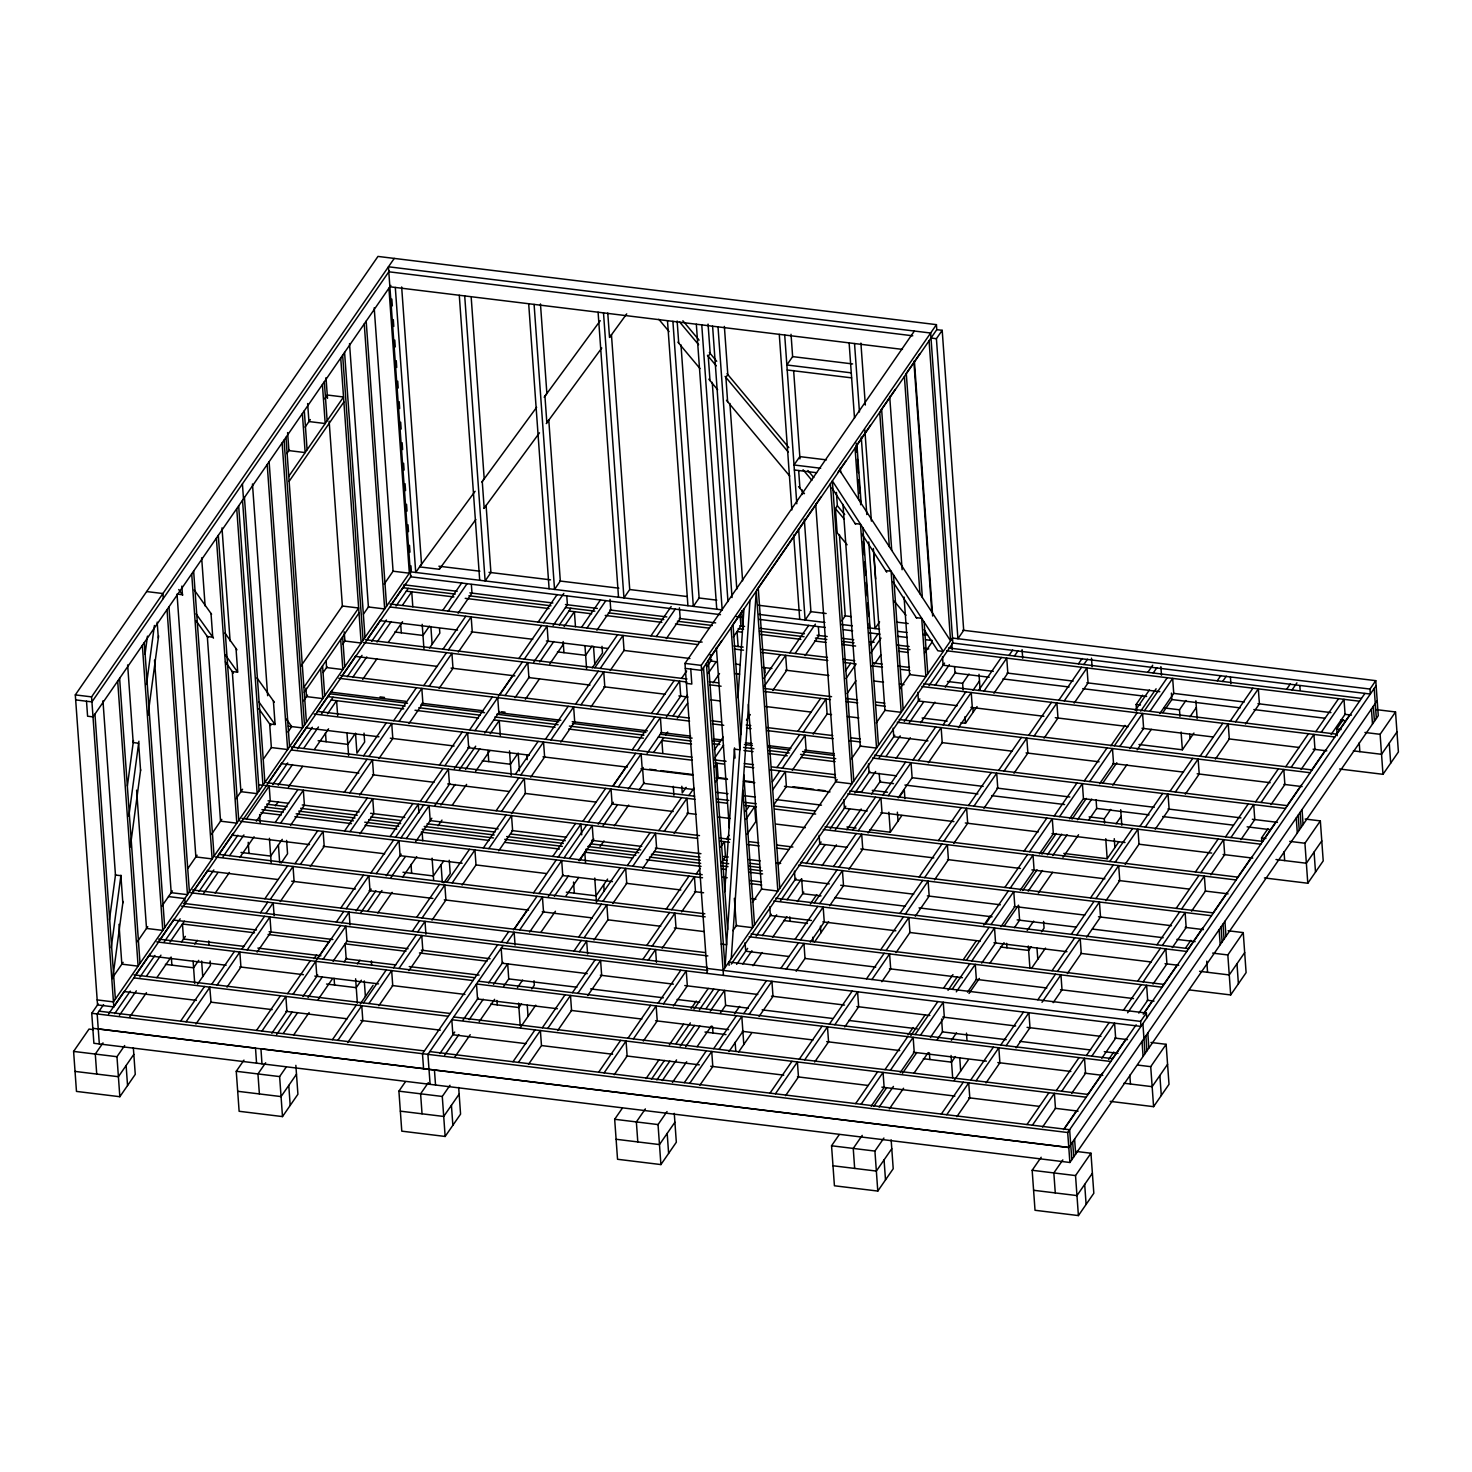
<?xml version="1.0" encoding="UTF-8"?>
<svg xmlns="http://www.w3.org/2000/svg" width="1472" height="1472" viewBox="0 0 1472 1472"><rect width="100%" height="100%" fill="white"/><g stroke="black" fill="none" stroke-linecap="round" stroke-linejoin="round"><path stroke-width="1.5" d="M724.721 891.646L734.51 747.886M737.932 697.673L743.986 608.69M750.021 600.226L725.034 967.601L703.524 667.589M731.271 958.566L756.258 591.192L777.842 891.075L761.576 889.088L752.45 902.318M109.443 919.926L115.534 874.534M127.383 785.974L133.474 740.582M145.029 654.304L147.458 636.143M111.21 947.839L120.943 875.196M128.855 816.169L138.902 741.244M146.501 684.48L154.413 625.453M112.682 978.659L123.022 901.471M130.309 846.97L140.65 769.782M147.954 715.3L158.608 635.83M411.258 575.957L113.804 1006.903L97.538 1004.916L75.311 694.894L377.973 256.422L936.431 324.65L936.781 329.636L701.592 670.386L685.326 668.398M113.804 1006.903L91.577 696.882L394.238 258.41M389.399 270.94L91.945 701.886L75.679 699.899M390.853 285.384L93.012 716.882L87.584 716.22L86.517 701.224M286.856 453.56L289.45 449.788M305.09 427.119L310.316 419.575M324.65 398.802L327.262 395.011L343.528 396.998L288.77 476.321M289.138 481.326L343.878 402.003M300.674 666.466L342.387 606.022L358.653 608.01L303.894 687.332M304.262 692.337L359.002 613.014M112.737 977.371L123.114 962.338M137.374 941.675L147.752 926.642M162.012 905.979L172.408 890.928M187.993 868.333L197.101 855.158M211.398 834.44L221.794 819.37M236.09 798.67L242.586 789.25M263.378 759.129L271.179 747.831M303.655 700.764L307.556 695.115M323.159 672.52L327.06 666.871M342.645 644.276L345.239 640.504M363.437 614.155L368.644 606.63M384.229 584.034L393.337 570.842M962.835 630.218L1375.768 680.671L1378.27 715.668L1069.886 1162.475L93.895 1043.298L91.742 1013.288L98.182 1003.978M287.978 732.007L291.714 726.598L286.378 719.109M103.592 1004.64L97.17 1013.95L99.323 1043.961M133.345 1047.714L135.258 1074.376L119.839 1096.714L76.47 1091.414L73.6 1051.413L89.019 1029.075L93.362 1029.609M108.523 1014.061L124.182 991.392M135.847 974.501L150.089 953.838M159.178 940.7L174.101 919.062M192.924 891.793L207.846 870.173M218.169 855.214L233.202 833.428M268.051 782.938L281.925 762.864M291.695 748.696L306.949 726.598M317.014 712.025L331.973 690.331M341.706 676.255L356.003 655.537M366.859 639.805L380.696 619.767M391.754 603.722L405.389 583.979M246.431 819.002L269.192 786.048L270.259 801.044L256.367 821.192M114.706 1013.619L130.272 991.098M139.969 977.04L154.891 955.42M163.962 942.264L180.154 918.822M198.959 891.554L213.863 869.97M222.953 856.814L237.857 835.231M272.817 784.558L287.739 762.938M297.454 748.862L312.358 727.26M321.43 714.122L333.095 697.213M347.226 676.752L362.002 655.353M371.643 641.387L386.418 619.988M396.042 606.041L408.241 588.358M119.471 1015.257L136.326 990.84M146.685 975.807L160.945 955.162M170.016 942.006L184.386 921.196M203.725 893.173L217.985 872.51M229.669 855.6L243.929 834.937M278.245 785.22L292.505 764.557M304.17 747.647L318.449 726.984M327.52 713.828L336.591 700.672L337.677 715.668M352.654 677.414L366.786 656.935M377.053 642.05L391.184 621.589M402.758 604.826L411.737 591.818L412.822 606.814M103.003 1042.894L95.294 1054.062L96.729 1074.063M129.61 1017.115L146.464 992.698M156.842 977.666L171.102 957.021M181.461 941.988L185.362 936.358M215.17 893.154L229.448 872.473M239.826 857.44L254.086 836.777M275.43 805.865L278.024 802.093M288.402 787.078L302.662 766.397M314.327 749.487L328.587 728.824M362.719 679.383L376.85 658.922M388.406 642.16L402.537 621.699M475.106 491.28L419.594 566.886L439.282 569.278L441.214 566.481M275.172 822.517L297.914 789.562M119.839 1096.714L116.969 1056.712L124.678 1045.543M194.727 944.067L197.303 940.35M280.6 823.179L303.342 790.225L304.41 805.221L290.518 825.35M133.823 1054.375L118.404 1076.713L75.035 1071.414M198.738 960.351L193.586 967.803L165.398 964.344M282.256 839.334L270.701 856.078L241.022 852.454M429.419 626.134L422.979 635.444L394.79 632.003M442.741 610.402L461.693 582.949M448.169 611.064L467.121 583.611M197.598 984.069L210.441 965.448L210.128 961.014M281.134 863.052L287.555 853.742L286.598 840.402M429.566 648.011L439.834 633.107L439.521 628.654M458.086 613.254L471.978 593.106L471.371 584.531M264.868 898.766L287.61 865.812M363.566 755.78L386.308 722.826M180.614 1021.126L204.516 986.498M260.452 912.769L267.775 902.152M211.674 984.345L234.434 951.39M270.278 899.429L293.038 866.474L294.106 881.489L280.214 901.618M294.952 863.696L317.713 830.742M344.301 792.194L367.062 759.239M368.975 756.442L391.736 723.488L392.803 738.484L378.911 758.632M393.65 720.691L416.41 687.737M442.998 649.207L465.759 616.253M186.042 1021.789L209.944 987.16M265.88 913.431L273.203 902.814L274.123 915.676M217.102 985.007L239.844 952.053L240.93 967.049L227.019 987.178M241.776 949.256L264.518 916.302M300.38 864.358L323.122 831.404L324.208 846.4L310.298 866.53M349.729 792.856L372.471 759.902L373.557 774.898L359.646 795.046M399.078 721.354L421.82 688.399L422.906 703.395L408.995 723.543M423.752 685.602L446.494 652.648M448.426 649.87L471.169 616.915L472.254 631.911L458.344 652.041M195.923 1024.034L211.03 1002.156L209.76 987.142M247.204 949.918L269.946 916.964L271.032 931.96L257.122 952.108M429.18 686.265L451.922 653.31L452.99 668.325L439.098 688.454M344.577 830.981L367.319 798.026M350.005 831.643L372.747 798.689L373.814 813.703L359.922 833.833M340.768 908.04L363.51 875.086M390.117 836.556L412.859 803.602M439.466 765.054L462.208 732.099M538.163 622.067L557.115 594.596M256.533 1030.4L280.434 995.771M336.352 922.042L343.675 911.426M261.942 1031.062L285.862 996.434L286.93 1011.43M287.592 993.618L310.334 960.664M346.196 908.702L368.938 875.748L370.006 890.762M370.87 872.97L393.613 840.015M395.545 837.218L418.287 804.264L418.894 812.838M420.219 801.467L442.962 768.513M444.894 765.716L467.636 732.762L468.703 747.758M469.568 729.965L492.31 697.01M518.917 658.481L541.659 625.526M543.591 622.73L563.813 593.437M295.854 1065.36L297.914 1094.248L282.495 1116.586L239.126 1111.286L236.256 1071.285L243.966 1060.116M314.014 958.64L316.572 954.923M341.78 922.705L349.103 912.088L350.023 924.95M316.406 959.91L330.777 939.081M498.309 696.366L512.606 675.648M293.02 994.281L315.762 961.326L316.83 976.322M317.731 958.474L340.474 925.52M376.28 873.632L399.041 840.678L400.108 855.674M400.954 837.881L423.715 804.926M425.629 802.13L448.39 769.175L449.457 784.171M474.978 730.627L497.738 697.673L498.806 712.669M499.652 694.876L522.413 661.922M524.326 659.143L547.087 626.189L548.154 641.185M271.823 1033.307L287.279 1010.62M323.141 959.137L345.902 926.182L346.969 941.178L333.058 961.326M356.114 910.892L371.183 889.07M406.382 838.543L429.125 805.589L430.21 820.585M454.351 768.568L469.605 746.47M505.08 695.538L527.822 662.584L528.908 677.598M553.122 625.49L567.401 604.771L566.794 596.197M276.644 1034.54L292.063 1012.202M302.938 996.452L317.768 974.961M360.971 912.382L375.875 890.781M386.216 875.803L401.157 854.146M434.847 805.35L449.751 783.766M459.466 769.672L475.677 746.194M484.748 733.038L499.615 711.51M533.655 662.198L548.43 640.798M559.342 624.974L570.897 608.23M283.415 1033.252L297.675 1012.589M308.053 997.574L322.313 976.911M367.687 911.168L381.947 890.505M391.018 877.349L405.297 856.686M415.656 841.653L431.83 818.248M440.901 805.092L455.161 784.429M465.538 769.396L479.798 748.733M490.176 733.7L499.247 720.544L500.333 735.54M514.998 697.728L529.442 676.807M539.727 661.922L553.84 641.461M564.126 626.575L574.393 611.69L575.478 626.686M265.659 1062.766L257.95 1073.934L259.385 1093.935M293.572 1035.11L309.12 1012.57M318.191 999.414L332.451 978.77M344.117 961.86L346.711 958.106M377.844 913.026L392.104 892.345M402.482 877.312L416.742 856.649M438.086 825.737L441.968 820.088M452.346 805.055L466.606 784.392M475.695 771.236L489.955 750.573M525.375 699.255L539.506 678.794M549.792 663.89L563.905 643.43M581.532 627.366L600.502 599.895M586.96 628.029L605.912 600.558M282.495 1116.586L279.625 1076.584L286.065 1067.274M357.383 963.939L359.959 960.222M596.878 630.218L610.788 610.07L610.015 599.362M296.479 1074.247L281.06 1096.585L237.691 1091.286M361.394 980.223L356.242 987.675L326.563 984.05M443.642 861.065L433.357 875.95L402.997 872.252M592.075 646.006L585.635 655.316L557.446 651.875M416.668 917.314L439.429 884.359M515.366 774.327L538.126 741.373M332.433 1039.674L356.334 1005.045M360.254 1003.941L373.097 985.32M443.79 882.924L450.211 873.614L449.254 860.274M592.222 667.883L602.49 652.979L602.011 646.318M412.27 931.316L419.594 920.699M337.861 1040.336L361.762 1005.707L362.83 1020.703L347.742 1042.581M363.492 1002.892L386.234 969.938M422.096 917.976L444.838 885.022L445.924 900.036L432.014 920.166M446.77 882.243L469.513 849.289M496.119 810.741L518.862 777.786M520.794 774.99L543.536 742.035L544.622 757.031L530.711 777.179M545.468 739.238L568.21 706.284M594.817 667.754L617.559 634.8M417.68 931.978L425.003 921.362L425.923 934.223M368.92 1003.554L391.662 970.6L392.748 985.596L378.838 1005.726M393.594 967.803L416.337 934.849M452.198 882.906L474.941 849.951L476.008 864.947L462.116 885.077M501.547 811.403L524.29 778.449L525.357 793.445L511.465 813.593M550.896 739.901L573.638 706.946L574.706 721.942L560.814 742.09M575.57 704.15L598.313 671.195M600.245 668.417L622.987 635.462L624.054 650.458L610.162 670.588M399.004 968.466L421.765 935.511L422.832 950.507L408.922 970.655M580.98 704.812L603.741 671.858L604.808 686.872L590.916 707.002M483.368 847.946L506.129 814.991M488.796 848.608L511.538 815.654L512.624 830.65L498.714 850.798M650.937 635.849L671.158 606.556M656.365 636.511L675.317 609.04M666.282 638.682L680.193 618.553L679.42 607.826M707.186 973.415L684.977 663.394L914.37 331.034M552.773 856.428L575.515 823.474M651.47 713.423L674.213 680.469M497.665 944.785L422.482 1053.694L423.568 1068.709M533.526 892.842L556.269 859.887M558.201 857.09L580.943 824.136L581.716 834.845M582.875 821.339L605.618 788.385M632.224 749.837L654.966 716.882M656.898 714.086L679.641 681.131L680.726 696.146L666.393 716.901M681.573 678.353L686.633 671.03M458.675 1087.458L460.57 1114.12L445.151 1136.458L401.782 1131.158L398.912 1091.157L405.334 1081.846M501.4 942.209L508.723 931.592M513.489 929.899L527.73 909.254M612.573 786.342L626.833 765.679M503.093 945.447L427.91 1054.357L430.1 1084.312M514.262 929.237L537.022 896.282M538.936 893.504L561.697 860.55L562.764 875.546M588.285 822.002L611.046 789.047L612.113 804.043M612.959 786.25L635.72 753.296M637.634 750.499L660.394 717.545L661.462 732.541L647.11 753.333M564.052 857.808L586.794 824.854M506.828 942.871L514.151 932.254L515.071 945.116M723.451 975.402L701.242 665.381L936.431 324.65M519.69 929.899L542.432 896.945L543.518 911.959M618.387 786.913L641.13 753.958L642.215 768.954M569.48 858.47L592.222 825.516L593.29 840.512L579.398 860.642M707.462 661.388L721.814 640.614M732.228 625.508L742.661 610.402M756.994 589.646L820.861 497.113M837.807 472.567L845.627 461.233M856.06 446.126L870.394 425.353M880.826 410.246L895.16 389.473M905.574 374.366L919.926 353.593M439.907 1053.547L454.719 1032.074M463.036 1020.022L478.234 997.998M488.612 982.983L502.872 962.302M548.357 896.43L563.169 874.957M598.221 824.191L613.327 802.295M673.109 715.686L687.406 694.968M706.891 666.724L711.73 659.732M942.19 330.317L963.7 630.329L957.922 638.719L936.413 338.689L942.19 330.317L936.781 329.654M444.728 1055.074L458.859 1034.595M469.145 1019.71L483.276 999.212M493.562 984.326L507.693 963.847L508.742 978.898L503.626 986.295M529.607 932.089L543.978 911.278M554.337 896.264L568.597 875.619M578.956 860.605L586.739 849.344M588.616 846.602L593.823 839.058M602.931 825.884L617.228 805.166M628.305 789.102L643.227 767.501M653.881 752.045L663.798 737.674M665.767 734.841L667.699 732.044M677.322 718.078L687.608 703.193M708.161 673.422L715.87 662.253M733.332 636.953L740.913 625.968L740.14 615.259M428.315 1082.638L420.606 1093.806L422.041 1113.807M454.793 1057.043L470.212 1034.706M479.21 1021.66L494.629 999.322M541.162 931.923L555.422 911.26M565.782 896.246L578.735 877.478M600.098 846.529L603.998 840.88M614.394 825.81L628.691 805.092M639.106 790.022L644.294 782.497M713.092 682.842L719.514 673.532M837.163 532.846L835.434 508.521L837.347 505.742L836.409 492.421M445.151 1136.458L442.281 1096.456L450.009 1085.287M517.463 987.546L522.615 980.094M459.154 1094.119L443.716 1116.457L400.347 1111.158M521.474 1003.812L518.898 1007.547L490.71 1004.088M531.76 988.926L534.318 985.191L534.005 980.757M607.586 879.078L596.013 895.822L566.334 892.198M597.503 900.643L620.246 867.689M602.931 901.306L625.674 868.351L626.741 883.366L612.849 903.495M627.385 865.536L650.127 832.582M578.68 937.112L601.422 904.158M520.334 1027.548L535.753 1005.192M686.118 787.354L682.272 792.948L681.794 786.269M573.951 951.078L581.274 940.461M632.794 866.198L655.555 833.244L656.622 848.24L642.73 868.388M584.108 937.774L606.85 904.82L607.918 919.816L594.026 939.964M658.775 830.613L681.518 797.658M714.362 749.947L723.212 737.141M763.802 678.463L780.215 654.672M579.361 951.74L586.684 941.123L587.622 953.985M664.203 831.275L686.946 798.321L688.031 813.317L674.121 833.465M688.878 795.524L693.938 788.201M714.73 757.933L723.58 745.126M764.17 686.449L785.643 655.334L786.729 670.33L772.818 690.46M789.746 652.795L808.698 625.342M746.506 720.066L750.297 714.564M714.509 766.894L717.048 763.232L718.115 778.228L715.594 781.89M512.992 1061.735L534.98 1029.885M795.156 653.458L815.378 624.165M518.42 1062.398L540.39 1030.547L541.475 1045.562L528.54 1064.293M542.322 1027.769L565.064 994.814M547.75 1028.431L570.492 995.477L571.559 1010.473L557.667 1030.602M572.424 992.68L595.166 959.726M805.092 655.647L818.984 635.499L818.377 626.943M577.834 993.342L600.594 960.388L601.662 975.384L587.77 995.532M841.782 620.853L845.241 615.811L839.426 534.557M666.246 909.052L689.006 876.098M646.778 945.429L669.521 912.474M671.674 909.714L694.416 876.76L695.502 891.756L681.591 911.904M696.238 873.945L700.028 868.462M797.861 731.308L820.603 698.354M642.804 959.486L650.127 948.87M652.206 946.091L674.949 913.137L676.034 928.151L662.124 948.281M720.618 847.154L724.408 841.653L725.475 856.667L721.685 862.15M726.561 838.893L729.082 835.231M745.513 811.422L749.303 805.938M776.903 767.519L799.646 734.565M803.289 731.97L826.031 699.016L827.117 714.03L813.206 734.16M845.646 670.606L850.706 663.283M879.594 621.865L874.975 628.562L868.756 541.917M648.232 960.149L655.555 949.532L656.475 962.394M745.881 819.407L754.713 806.601L755.798 821.597L746.948 834.422M772.322 781.89L779.902 770.905M782.331 768.182L805.074 735.227L806.141 750.223L792.249 770.371M846.014 678.592L856.134 663.946M870.522 644.791L878.103 633.806M772.69 789.894L785.33 771.567L786.398 786.582L773.775 804.89M870.89 652.777L880.992 638.13M847.099 693.588L855.95 680.763M874.478 664.13L880.808 654.966M598.662 1072.205L620.632 1040.354M604.09 1072.867L626.06 1041.017L627.127 1056.031L614.21 1074.744M627.992 1038.22L650.734 1005.266M633.402 1038.882L656.162 1005.928L657.23 1020.942L643.338 1041.072M658.076 1003.15L680.837 970.195M663.504 1003.812L686.246 970.858L687.332 985.854L673.422 1005.983M732.909 930.635L736.81 924.968M778.522 864.542L837.182 779.571M851.515 758.798L860.642 745.586M876.282 722.918L885.408 709.706M899.742 688.933L910.156 673.826M924.508 653.053L932.328 641.718M674.268 1113.347L676.329 1142.235L660.91 1164.573L617.541 1159.274L614.67 1119.272L622.38 1108.103M691.141 1008.486L696.274 1001.052M646.024 1078.59L658.996 1059.803M669.374 1044.77L683.634 1024.107M694.011 1009.074L708.271 988.411M723.102 970.398L952.494 638.057L1369.99 689.062L1375.768 680.671M651.452 1079.252L664.424 1060.466M676.09 1043.556L690.35 1022.893M699.421 1009.737L713.699 989.074M731.29 964.068L952.862 643.043L930.635 333.022L388.442 266.782L410.67 576.803L720.489 614.652M656.862 1079.914L669.834 1061.128M680.211 1046.095L694.471 1025.432M706.155 1008.522L719.109 989.736M736.644 964.344L747.666 948.373M756.13 936.1L771.254 914.186M780.381 900.974L796.021 878.306M806.141 863.641L821.1 841.966M830.208 828.791L845.793 806.196M854.901 793.003L869.823 771.383M878.913 758.209L894.792 735.227M904.286 721.464L919.871 698.869M928.979 685.694L944.564 663.099M662.29 1080.577L676.55 1059.914M685.639 1046.758L699.899 1026.094M710.277 1011.062L724.537 990.398L725.604 1005.394L720.415 1012.92M742.79 963.958L751.916 950.746M762.33 935.622L776.682 914.848M787.097 899.742L801.449 878.968M811.863 863.862L824.909 844.983M835.323 829.877L849.675 809.103M875.638 771.494L861.396 792.102L855.986 791.439M885.978 756.498L900.202 735.89M909.273 722.77L923.496 702.144M935.143 685.271L949.366 664.663M645.362 1108.894L636.364 1121.922L637.799 1141.922M672.446 1082.417L686.706 1061.754M697.084 1046.721L711.344 1026.058M752.983 965.742L762.11 952.513M772.542 937.406L786.876 916.633M797.309 901.526L803.822 892.087M822.075 865.646L836.409 844.873M846.842 829.766L861.175 808.993M871.534 793.978L880.587 780.859M896.117 758.374L910.34 737.766M920.681 722.77L934.922 702.162M945.263 687.166L955.622 672.17M852.785 830.098L875.527 797.143M684.333 1082.656L706.302 1050.824M833.52 866.511L856.262 833.557M858.194 830.76L880.937 797.806L882.022 812.802L868.112 832.95M882.869 795.009L905.611 762.054M660.91 1164.573L658.039 1124.571L667.037 1111.544M734.51 1013.785L739.662 1006.351M810.336 903.937L816.758 894.626M963.093 689.982L962.633 683.302L969.054 673.992M689.742 1083.318L711.73 1051.486L712.798 1066.482L699.881 1085.214M713.662 1048.69L736.405 1015.735M814.274 902.925L837.016 869.97M838.948 867.174L861.69 834.219L862.776 849.215L848.866 869.363M888.297 795.671L911.039 762.717L912.125 777.713L898.214 797.861M912.971 759.92L935.714 726.966M719.072 1049.352L741.814 1016.398L743.802 1044.494M743.746 1013.601L766.489 980.646M795.027 939.338L817.77 906.384M819.702 903.587L842.444 870.633L843.511 885.629L829.619 905.758M918.399 760.582L941.142 727.628L942.209 742.642L928.317 762.772M943.074 724.85L965.816 691.877M749.174 1014.263L771.917 981.309L773.002 996.323L759.092 1016.453M780.822 968.41L798.523 942.779M800.437 940.001L823.179 907.046L824.265 922.042L810.354 942.172M948.483 725.512L971.226 692.539L972.311 707.554L958.401 727.683M674.912 1122.234L659.474 1144.572L616.106 1139.273M899.153 797.327L904.305 789.894L904.93 798.781M973.047 690.276L979.487 680.966M728.99 1051.542L742.9 1031.394M786.25 969.073L803.951 943.442L805.018 958.438L796.168 971.262M978.586 690.423L1001.328 657.469M984.014 691.086L1006.756 658.131L1007.823 673.127L993.931 693.257M1009.038 655.353L1012.699 650.054M738.668 1051.928L751.511 1033.307M814.494 942.08L828.626 921.601M869.768 829.73L890.302 832.232L901.876 815.47M960.922 722.752L965.485 723.304L977.058 706.56M1014.447 656.015L1018.127 650.716M938.437 840.567L961.198 807.613M770.003 1093.126L791.973 1061.294M919.19 876.981L941.933 844.026M943.865 841.23L966.607 808.275L967.693 823.271L953.782 843.419M968.539 805.478L991.282 772.524M775.413 1093.788L797.401 1061.956L798.468 1076.952L785.533 1095.683M799.314 1059.159L822.075 1026.205M899.944 913.394L922.686 880.422M924.618 877.643L947.361 844.689L948.428 859.685L934.536 879.814M973.967 806.141L996.71 773.186L997.777 788.182L983.885 808.33M998.642 770.39L1021.384 737.435M804.742 1059.822L827.485 1026.867L828.57 1041.863L814.66 1062.011M829.417 1024.07L852.159 991.116M880.679 949.79L903.44 916.835M905.354 914.057L928.114 881.084L929.182 896.098L915.29 916.228M1004.051 771.052L1026.812 738.098L1027.879 753.094L1013.987 773.242M1028.726 735.301L1051.486 702.346M1078.442 663.835L1082.104 658.518M834.845 1024.733L857.587 991.778L858.654 1006.774L844.762 1026.922M866.493 978.88L884.194 953.249M886.107 950.452L908.85 917.498L909.935 932.512L896.025 952.642M1034.154 735.963L1056.896 703.009L1057.982 718.023L1044.071 738.153M1058.828 700.212L1081.57 667.258M1083.852 664.498L1087.514 659.18M871.921 979.542L889.603 953.911L890.689 968.907L881.838 981.714M1064.256 700.874L1086.998 667.92L1088.066 682.934L1074.174 703.064M1024.107 851.037L1046.85 818.082M1147.829 672.318L1152.705 665.252M855.655 1103.595L877.643 1071.763M1004.861 887.432L1027.603 854.478M1029.535 851.699L1052.278 818.745L1053.345 833.741L1039.453 853.87M1054.21 815.948L1076.952 782.994M1153.238 672.98L1156.918 667.681M891.149 1139.843L893.21 1168.731L877.79 1191.069L834.422 1185.77L831.551 1145.768L839.261 1134.599M908.022 1034.982L913.155 1027.548M983.83 925.134L990.27 915.823M1136.605 711.178L1136.126 704.499L1142.548 695.189M861.083 1104.258L883.053 1072.426L884.138 1087.422L871.203 1106.153M884.985 1069.629L907.727 1036.674M985.596 923.846L1008.357 890.891M1010.27 888.113L1033.031 855.14L1034.098 870.154L1020.206 890.284M1059.619 816.61L1082.38 783.656L1083.447 798.652L1069.555 818.8M1084.294 780.859L1107.054 747.905M910.874 1035.57L925.152 1014.907M943.902 987.73L952.973 974.593M963.35 959.56L976.322 940.774M1110.845 745.862L1124.976 725.383M1135.262 710.479L1149.393 690M890.413 1070.291L913.155 1037.337L914.222 1052.333L900.33 1072.481M915.087 1034.54L937.83 1001.586M966.35 960.259L989.092 927.305M991.024 924.508L1013.766 891.554L1014.852 906.568L1000.942 926.698M1089.722 781.522L1112.464 748.567L1113.55 763.563L1099.639 783.711M1114.396 745.77L1137.138 712.816M948.023 990.288L957.094 977.132M1041.992 854.146L1056.252 833.483M1140.69 711.142L1156.109 688.804M920.497 1035.202L943.258 1002.248L944.325 1017.244L930.433 1037.392M952.163 989.331L969.846 963.7M971.778 960.922L994.52 927.967L995.587 942.963L981.695 963.111M1119.824 746.433L1142.566 713.478L1143.634 728.474L1129.742 748.622M1144.498 710.682L1167.241 677.727M873.742 1106.41L886.714 1087.624M1022.764 890.505L1037.042 869.842M1047.42 854.809L1061.68 834.146M1072.058 819.113L1086.318 798.431M956.322 991.834L975.274 964.362L976.359 979.377L967.509 992.183M1149.908 711.344L1172.669 678.39L1173.736 693.404L1159.844 713.534M879.17 1107.073L893.43 1086.41M902.502 1073.254L916.78 1052.59M1004.254 925.851L1018.514 905.188L1019.599 920.184L1014.41 927.691M1028.192 891.167L1042.452 870.504M1052.83 855.471L1067.09 834.808M1077.467 819.775L1091.746 799.094M1102.694 783.233L1116.825 762.754M862.224 1135.39L853.245 1148.418L854.662 1168.418M889.327 1108.913L903.587 1088.25M913.965 1073.217L928.225 1052.554M937.296 1039.416L942.485 1031.89L941.565 1019.029M969.018 993.453L979.395 978.42M989.773 963.387L1004.033 942.724M1038.349 893.007L1052.609 872.344M1062.986 857.311L1078.553 834.771M1088.93 819.738L1096.695 808.459L1096.088 799.903M1112.758 785.202L1126.908 764.704M1137.175 749.818L1151.325 729.339M1162.88 712.577L1171.878 699.55L1171.418 693.11M877.79 1191.069L874.92 1151.067L883.918 1138.04M951.39 1040.281L956.524 1032.847M1027.217 930.433L1033.638 921.122M1104.644 823.161L1104.313 818.726L1110.753 809.416M1179.974 716.478L1179.495 709.798L1185.935 700.488M891.774 1148.73L876.355 1171.068L832.986 1165.769M955.402 1056.565L951.538 1062.158L923.349 1058.699M1031.21 946.717L1028.652 950.434L1000.445 946.993M1041.495 931.813L1044.071 928.096L1043.593 921.435M1116.034 823.823L1121.167 816.39M1189.928 716.772L1196.35 707.462M1217.234 680.8L1220.895 675.501M1222.643 681.462L1226.305 676.163M954.261 1080.301L968.392 1059.803M1031.357 968.576L1045.506 948.097M1063.814 853.429L1107.183 858.728L1118.757 841.966M1138.997 744.501L1182.366 749.8L1193.939 733.056M1109.778 861.488L1132.52 828.534M941.326 1114.065L963.295 1082.214M1090.531 897.902L1113.274 864.947M1115.206 862.15L1137.948 829.196L1139.015 844.21L1125.123 864.34M1139.88 826.418L1162.622 793.463M946.754 1114.727L968.723 1082.877L969.809 1097.891L956.874 1116.622M970.655 1080.098L993.398 1047.144M1071.266 934.315L1094.009 901.361M1095.941 898.564L1118.683 865.61L1119.769 880.624L1105.858 900.754M1145.29 827.08L1168.032 794.126L1169.118 809.122L1155.207 829.251M1169.964 791.329L1192.706 758.374M976.083 1080.761L998.826 1047.806L999.893 1062.802L986.001 1082.932M1000.758 1045.01L1023.5 1012.055M1052.02 970.729L1074.762 937.774M1076.694 934.978L1099.437 902.023L1100.522 917.019L1086.612 937.167M1175.392 791.991L1198.134 759.037L1199.22 774.033L1185.31 794.181M1200.066 756.24L1222.809 723.286M1006.167 1045.672L1028.91 1012.718L1029.995 1027.714L1016.085 1047.862M1037.834 999.801L1055.516 974.17M1057.448 971.391L1080.19 938.437L1081.258 953.433L1067.366 973.581M1205.494 756.902L1228.237 723.948L1229.304 738.944L1215.412 759.092M1230.169 721.151L1252.911 688.197M1041.992 1002.303L1060.944 974.832L1062.011 989.828L1053.179 1002.653M1235.578 721.814L1258.321 688.859L1259.406 703.855L1245.496 724.003M1286.62 689.282L1290.282 683.983M1292.048 689.945L1296.924 682.861M1195.448 871.958L1218.19 839.003M1026.996 1124.534L1048.966 1092.684M1176.183 908.371L1198.944 875.417M1200.858 872.62L1223.618 839.666L1224.686 854.662L1210.794 874.81M1225.532 836.869L1248.293 803.914M1032.424 1125.197L1054.394 1093.346L1055.461 1108.361L1042.544 1127.074M1056.326 1090.568L1079.068 1057.595M1156.937 944.785L1179.679 911.83M1181.611 909.034L1204.354 876.079L1205.439 891.075L1191.529 911.223M1230.96 837.531L1253.702 804.577L1254.788 819.591L1240.878 839.721M1255.634 801.798L1278.377 768.844M1061.735 1091.23L1084.496 1058.258L1085.563 1073.272L1071.653 1093.402M1086.41 1055.479L1109.17 1022.525M1137.69 981.198L1160.433 948.244M1162.365 945.447L1185.107 912.493L1186.174 927.489L1172.282 947.637M1261.062 802.461L1283.805 769.506L1284.872 784.502L1270.98 804.632M1285.737 766.71L1308.479 733.755M1091.838 1056.142L1114.58 1023.187L1115.666 1038.183L1101.755 1058.313M1123.486 1010.27L1141.186 984.639M1143.1 981.861L1165.861 948.906L1166.928 963.902L1153.036 984.05M1291.146 767.372L1313.907 734.418L1314.974 749.414L1301.082 769.543M1315.821 731.621L1338.582 698.666M1127.644 1012.773L1146.614 985.302L1147.682 1000.298L1138.831 1013.122M1321.249 732.283L1343.991 699.329L1345.077 714.325L1331.166 734.473M1075.774 1151.38L1090.954 1153.238L1093.825 1193.24L1078.406 1215.578L1035.018 1210.278L1032.166 1170.277L1041.164 1157.25M1108.618 1059.49L1113.77 1052.057M1185.733 947.784L1190.866 940.332M1261.872 842.37L1261.559 837.936L1267.981 828.626M1337.22 735.687L1336.742 729.008L1343.163 719.698M1063.52 1129.594L1076.474 1110.808M1088.158 1093.898L1102.418 1073.235M1112.795 1058.202L1125.749 1039.416M1143.21 1014.134L1152.282 1000.978M1162.659 985.946L1176.938 965.282M1188.603 948.373L1202.863 927.71M1212.542 913.689L1226.802 893.026M1237.179 877.993L1251.439 857.33M1261.817 842.297L1276.077 821.615M1287.043 805.754L1301.174 785.275M1311.46 770.371L1325.591 749.892M1335.877 734.988L1350.008 714.509M1064.201 1129.079L1136.163 1024.806M1143.946 1013.527L1364.875 693.459M587.236 973.618L502.246 963.24L501.161 948.244L1140.947 1026.407L1140.598 1021.402L1146.375 1013.03L728.879 962.026L729.118 965.356M1069.886 1162.475L1067.697 1132.52L1376.118 685.676M92.828 1028.302L1068.764 1147.534L1377.203 700.672M1062.839 1159.899L1053.842 1172.926L1055.277 1192.927M1078.406 1215.578L1075.535 1175.576L1090.954 1153.238M1110.201 1101.369L1153.588 1106.668L1150.718 1066.666L1166.137 1044.31L1150.957 1042.47M1189.597 989.938L1230.684 994.943L1227.832 954.942L1243.251 932.604L1228.071 930.746M1264.43 877.938L1307.798 883.237L1304.928 843.235L1320.347 820.898L1305.167 819.039M1339.612 769.01L1382.981 774.309L1380.11 734.307L1395.53 711.97L1376.007 709.578M1092.39 1173.239L1076.97 1195.577L1033.602 1190.278M1167.572 1064.311L1152.153 1086.667L1123.964 1083.226M1244.686 952.605L1229.249 974.942L1199.588 971.318M1321.782 840.898L1306.363 863.236L1276.003 859.519M1396.965 731.97L1381.546 754.308L1353.357 750.867M1153.588 1106.668L1169.007 1084.312L1166.137 1044.31M1230.684 994.943L1246.103 972.606L1243.251 932.604M1307.798 883.237L1323.218 860.899L1320.347 820.898M1382.981 774.309L1398.4 751.971L1395.53 711.97M481.878 482.062L536.618 407.339M544.162 397.238L600.263 320.675M439.282 569.278L475.842 519.487M483.957 508.429L539.488 432.823M546.259 423.605L601.772 347.999M609.905 336.941L626.722 313.867M388.81 271.786L912.769 335.8M930.985 338.026L936.413 338.689M389.878 286.782L902.465 349.398M852.601 363.934L792.635 356.61L786.858 364.982L851.258 372.858M787.207 369.987L851.626 377.862M826.454 459.871L799.811 456.614L794.015 464.986L820.677 468.243M794.383 469.991L816.592 472.714M855.066 523.517L860.494 524.179L876.539 748.089L860.274 746.102L842.959 504.399M885.684 570.584L891.112 571.246L901.214 712.338L884.948 710.35L873.356 548.467M916.302 617.651L921.711 618.314L925.888 676.586L909.622 674.599L904.066 597.08M438.877 566.205L479.89 571.21M488.998 572.332L550.51 579.839M559.618 580.962L618.847 588.193M630.237 589.591L687.185 596.546M698.574 597.926L716.809 600.153M757.804 605.176L801.099 610.457M810.207 611.579L826.16 613.511M844.376 615.738L851.221 616.584M896.779 622.141L908.169 623.539M410.32 571.798L722.421 609.923M758.871 614.376L824.927 622.454M840.88 624.404L852.27 625.802M868.204 627.734L879.612 629.133M897.828 631.359L906.936 632.482M922.889 634.414L927.452 634.984M736.442 616.602L743.268 617.43M759.221 619.381L825.295 627.458M843.511 629.685L852.619 630.789M868.572 632.739L879.962 634.138M898.178 636.364L907.304 637.468M925.52 639.694L932.365 640.541M952.862 643.043L1370.34 694.048L1369.99 689.062M948.52 647.974L1361.453 698.427M946.588 650.771L1359.521 701.224M403.88 584.789L457.166 591.302M469.881 592.848L552.865 602.986M565.469 604.532L597.338 608.433M609.776 609.942L666.816 616.915M679.254 618.442L715.668 622.877M739.643 625.821L744.574 626.41M760.141 628.323L804.43 633.733M817.089 635.278L827.19 636.511M842.15 638.333L853.723 639.75M869.639 641.7L874.184 642.252M896.816 645.012L909.126 646.521M924.158 648.361L928.758 648.913M402.831 587.696L455.234 594.099M468.906 595.774L550.988 605.802M565.487 607.568L594.854 611.156M608.396 612.812L663.798 619.583M677.396 621.239L712.319 625.508M738.116 628.654L743.544 629.317M759.497 631.267L804.043 636.714M815.414 638.094L826.786 639.492M842.702 641.424L854.073 642.822M898.564 648.25L909.954 649.649M406.327 591.155L453.91 596.951M465.226 598.35L549.074 608.58M568.983 611.027L591.634 613.787M605.231 615.443L661.885 622.362M675.464 624.036L709.467 628.176M741.612 632.114L737.049 631.562L738.134 646.558M759.846 634.34L800.878 639.345M814.568 641.019L825.958 642.418M841.91 644.368L855.6 646.042M898.914 651.323L908.022 652.446M993.287 671.342L943.11 665.215L942.485 656.641M1006.977 673.017L1073.143 681.113M1086.833 682.769L1159.826 691.693M1173.515 693.367L1244.245 702.015M1257.934 703.69L1330.927 712.595M1344.617 714.27L1351.462 715.116M390.043 603.962L702.144 642.105M734.031 645.987L743.158 647.11M760.932 649.336L827.448 657.395M843.382 659.346L854.772 660.744M873.006 662.97L882.114 664.093M897.699 666.043L909.457 667.423M989.221 677.23L955.015 673.054L954.537 666.614M1002.91 678.905L1069.077 686.982M1082.766 688.657L1146.633 696.458M1171.73 699.531L1240.178 707.885M1253.868 709.559L1324.579 718.207M1340.55 720.158L1345.114 720.71M390.393 607.034L697.93 644.607M734.381 649.06L743.507 650.182M761.723 652.409L827.798 660.468M843.732 662.418L855.122 663.817M871.074 665.767L882.464 667.147M900.698 669.374L909.806 670.496M947.434 681.462L962.633 683.302M1136.126 704.499L1140.469 705.033M1164.315 707.958L1179.495 709.798M1336.742 729.008L1341.066 729.542M1364.93 732.467L1380.11 734.307M923.846 683.726L1336.778 734.178M146.63 591.56L162.914 593.547L163.263 598.552M921.914 686.522L1334.846 736.975M380.07 620.65L457.534 630.108M471.206 631.782L532.717 639.29M546.388 640.964L607.881 648.471M623.834 650.422L689.908 658.499M710.406 661.002L717.232 661.83M735.466 664.056L740.011 664.626M762.809 667.405L771.917 668.509M785.588 670.183L828.865 675.482M874.423 681.039L883.531 682.162M899.484 684.112L904.047 684.664M684.977 663.394L701.242 665.381M734.602 673.514L739.625 674.139M957.205 705.695L918.436 700.966L917.81 692.392M970.894 707.37L1043.906 716.294M1055.314 717.692L1128.306 726.616M1141.996 728.272L1212.726 736.92M1228.697 738.87L1299.408 747.518M1313.098 749.193L1326.787 750.849M365.369 639.713L687.001 679.015M709.357 681.738L718.483 682.861M764.042 688.418L831.57 696.679M846.05 698.446L857.44 699.826M875.656 702.052L884.782 703.174M363.437 642.51L686.927 682.033M709.706 684.811L721.096 686.21M764.391 691.49L830.447 699.568M846.4 701.518L857.79 702.898M876.024 705.125L885.132 706.247M686.412 683.394L691.822 684.057L690.754 669.061M922.116 718.005L947.232 721.078M899.171 719.477L1312.086 769.93M897.239 722.274L1310.172 772.726M355.396 656.402L437.423 666.411M451.076 668.086L514.869 675.869M528.54 677.543L590.051 685.069M603.722 686.725L665.234 694.25M678.886 695.925L688.013 697.029M710.792 699.807L719.9 700.93M765.458 706.486L811.017 712.062M826.97 714.012L831.533 714.564M847.467 716.514L858.857 717.913M927.967 740.894L893.762 736.718L893.136 728.143M941.657 742.569L1012.386 751.217M1026.076 752.873L1099.069 761.797M1112.758 763.471L1183.488 772.119M1197.178 773.775L1270.17 782.699M1283.86 784.374L1302.113 786.6M340.694 675.464L689.246 718.042M712.025 720.82L721.133 721.942M746.194 724.997L750.757 725.567M766.691 727.518L832.766 735.577M850.982 737.803L860.108 738.926M338.762 678.261L689.595 721.114M712.374 723.893L723.764 725.291M746.543 728.07L751.106 728.64M767.059 730.572L833.115 738.65M849.068 740.6L860.458 741.998M874.497 755.228L1287.411 805.681M380.015 696.9L384.542 697.452M501.418 711.73L505.043 712.172M872.565 758.025L1285.498 808.459M330.722 692.134L405.904 701.334M421.857 703.285L483.368 710.792M499.302 712.742L560.814 720.25M572.203 721.648L647.386 730.83M661.057 732.504L690.662 736.11M713.46 738.907L722.568 740.011M745.347 742.79L752.174 743.636M768.126 745.586L790.906 748.365M804.577 750.039L834.182 753.646M329.618 693.772L407.542 703.285M420.753 704.904L484.582 712.687M496.782 714.196L558.863 721.777M572.461 723.433L645.895 732.412M660.302 734.234L692.134 738.116M712.595 740.618L720.489 741.52M744.427 744.501L752.394 745.421M768.347 747.371L789.912 750.058M802.553 751.548L834.458 755.449M327.686 696.55L405.168 706.026M418.839 707.701L480.387 715.208M494.85 716.974L558.109 724.702M569.406 726.082L643.963 735.19M658.389 737.012L691.159 741.023M712.945 743.691L719.771 744.519M743.599 747.426L753.885 748.678M768.66 750.499L789.176 753.002M800.584 754.4L835.728 758.687M331.182 700.01L403.678 708.878M415.012 710.258L478.455 718.005M493.838 719.882L555.018 727.352M568.615 729.026L643.374 738.153M691.509 744.096L661.866 740.471L662.805 753.333M743.949 750.499L753.057 751.622M769.028 753.572L787.262 755.798M800.934 757.454L835.121 761.65M896.448 775.799L869.087 772.469L868.462 763.894M912.419 777.75L983.149 786.398M996.838 788.072L1069.831 796.996M1083.521 798.67L1154.25 807.3M1167.94 808.974L1240.933 817.898M1252.341 819.278L1277.438 822.351M318.302 711.491L691.914 757.142M714.693 759.92L726.082 761.3M744.298 763.526L753.425 764.649M771.641 766.875L835.434 774.677M893.522 783.638L879.833 781.963L879.207 773.407M904.93 785.036L977.923 793.96M991.613 795.634L1064.624 804.54M1096.548 808.441L1149.025 814.862M1162.714 816.537L1233.444 825.166M1247.115 826.841L1269.931 829.638M314.088 714.012L692.263 760.214M715.042 762.993L724.15 764.097M744.648 766.599L753.774 767.722M769.709 769.672L835.783 777.731M872.27 790.372L887.45 792.23M1089.133 816.868L1104.313 818.726M1261.559 837.936L1265.902 838.47M1289.748 841.377L1304.928 843.235M75.311 694.894L91.577 696.882M849.822 790.979L1262.737 841.414M649.428 769.23L656.273 770.077M660.836 770.629L692.742 774.53M717.821 777.584L726.947 778.706M745.182 780.933L752.026 781.779M793.058 786.784L813.574 789.286M818.138 789.838L824.964 790.685M847.89 793.776L1260.823 844.21M306.047 727.886L378.948 736.791M390.338 738.19L454.13 745.991M467.802 747.647L529.313 755.173M542.984 756.829L627.274 767.133M640.946 768.807L693.33 775.21M716.11 777.989L727.499 779.387M743.452 781.338L754.842 782.718M784.466 786.342L830.024 791.899M288.328 726.174L302.551 727.922L282.127 442.906M318.118 740.747L347.797 744.372L355.506 733.203L356.942 753.204L364.651 742.035L364.026 733.13M482.264 760.803L510.453 764.244L518.181 753.075L519.45 770.85M693.827 789.526L643.669 783.398L642.602 768.402M716.625 792.322L728.014 793.702M743.986 795.653L755.375 797.051M775.891 799.554L821.486 805.129M867.229 810.998L844.413 808.22L843.787 799.646M880.9 812.673L953.911 821.597M965.319 822.977L1038.312 831.901M1052.002 833.575L1125.013 842.499M1138.702 844.174L1211.695 853.079M1223.103 854.478L1252.764 858.102M291.346 746.966L694.563 796.223M717.342 799.002L728.75 800.4M744.685 802.35L756.074 803.73M774.309 805.957L815.304 810.98M291.695 750.039L694.913 799.296M717.71 802.074L726.818 803.197M745.034 805.423L756.424 806.803M774.658 809.03L815.654 814.053M846.934 826.933L856.06 828.055M825.148 826.73L1238.062 877.165M823.216 829.509L1236.149 879.962M281.373 763.637L358.837 773.094M372.508 774.769L434.019 782.294M447.69 783.95L509.183 791.476M525.136 793.426L595.755 802.056M611.708 803.988L673.219 811.514M686.89 813.188L695.998 814.292M718.778 817.07L730.167 818.469M775.726 824.044L805.35 827.65M847.099 847.302L819.738 843.953L819.113 835.378M860.789 848.976L933.8 857.9M947.49 859.574L1020.482 868.48M1031.89 869.878L1104.902 878.802M1118.591 880.477L1189.302 889.106M1205.274 891.057L1228.09 893.854M266.671 782.699L699.513 835.581M720.01 838.102L730.167 839.334M749.634 841.708L758.742 842.83M776.958 845.057L792.911 847.007M258.888 784.797L262.954 785.294L242.53 500.278M264.739 785.496L697.581 838.378M720.36 841.156L729.468 842.278M747.702 844.505L759.092 845.903M777.326 848.13L788.716 849.51M800.474 862.463L1213.388 912.916M798.542 865.26L1211.474 915.713M268.088 800.786L288.604 803.289M302.275 804.963L359.223 811.918M370.613 813.298L404.782 817.475M429.842 820.548L498.18 828.883M511.851 830.558L566.536 837.237M591.578 840.31L641.7 846.418M655.371 848.093L700.93 853.668M723.727 856.446L728.272 856.998M748.77 859.501L760.159 860.899M776.112 862.85L780.675 863.402M266.653 804.172L287.04 806.674M300.638 808.33L357.291 815.249M370.889 816.905L400.329 820.511M427.046 823.768L495.015 832.085M510.876 834.017L565.266 840.659M590.548 843.806L640.706 849.933M654.378 851.607L699.973 857.182M722.77 859.961L727.334 860.513M750.131 863.31L759.239 864.414M264.721 806.969L285.108 809.453M298.706 811.127L355.046 818.009M368.718 819.683L400.678 823.584M424.194 826.454L494.224 835.01M506.681 836.538L563.334 843.456M587.751 846.492L638.774 852.73M651.415 854.275L700.322 860.255M721.887 862.886L728.714 863.714M749.174 866.217L760.546 867.615M261.961 809.655L283.194 812.25M296.148 813.832L353.427 820.842M364.762 822.222L398.746 826.381M422.262 829.251L493.433 837.936M504.749 839.316L562.341 846.363M585.819 849.289L635.849 855.398M649.483 857.072L700.69 863.31M721.206 865.812L728.033 866.658M749.524 869.29L762.238 870.835M260.875 812.562L281.262 815.046M294.86 816.702L351.495 823.621M365.093 825.295L396.814 829.159M421.25 832.158L489.238 840.457M505.098 842.389L559.47 849.031M632.647 858.029L584.77 852.178L585.543 862.886M646.318 859.703L701.04 866.382M721.556 868.885L726.119 869.455M748.917 872.234L762.588 873.908M829.27 883.881L795.064 879.704L794.438 871.13M840.678 885.279L913.689 894.203M927.378 895.878L1000.371 904.783M1014.061 906.458L1084.79 915.106M1098.48 916.78L1171.473 925.704M1185.162 927.36L1203.415 929.605M241.997 818.45L702.181 874.681M722.678 877.183L727.242 877.735M750.021 880.514L761.41 881.912M240.065 821.247L702.53 877.754M750.37 883.586L761.76 884.985M820.971 895.914L802.718 893.688L801.651 878.692M834.661 897.589L905.372 906.218M919.062 907.893L992.073 916.817M1017.17 919.89L1076.474 927.139M1092.445 929.09L1163.174 937.719M1176.864 939.394L1195.117 941.62M775.799 898.214L1188.714 948.667M1212.634 953.102L1227.832 954.942M773.867 901.011L1186.8 951.464M232.024 835.139L309.488 844.597M323.159 846.271L384.67 853.778M400.605 855.729L462.116 863.254M475.787 864.91L546.406 873.54M562.359 875.49L612.481 881.618M626.152 883.292L680.818 889.971M694.49 891.627L703.598 892.75M751.438 898.601L756.001 899.153M811.44 920.478L770.39 915.455L769.764 906.881M822.848 921.858L895.859 930.782M909.549 932.457L980.26 941.105M993.95 942.761L1066.961 951.685M1080.65 953.359L1151.362 962.007M1165.051 963.682L1178.741 965.338M783.582 920.497L807.429 923.422M219.604 854.478L704.83 913.762M215.39 856.998L705.18 916.835M751.125 933.966L1164.039 984.418M749.193 936.762L1162.126 987.215M207.35 870.89L277.969 879.52M291.64 881.176L355.433 888.978M369.104 890.652L432.897 898.435M444.286 899.834L528.577 910.119M542.23 911.794L592.351 917.921M608.304 919.871L660.707 926.274M674.36 927.949L703.984 931.555M721.17 944.086L726.579 944.748L706.413 663.394M789.047 956.506L745.715 951.206L745.09 942.632M805.018 958.456L875.748 967.086M889.438 968.76L962.43 977.684M976.12 979.358L1046.85 987.988M1060.539 989.662L1133.532 998.586M1147.222 1000.261L1154.066 1001.089M192.648 889.953L705.217 952.568M190.716 892.75L707.848 955.917M168.507 896.577L184.773 898.564L185.122 903.569M183.393 903.366L707.351 967.38M706.836 968.41L1140.598 1021.402M181.461 906.145L707.701 970.434M173.42 920.037L256.459 930.01M269.1 931.721L332.893 939.522M346.564 941.197L408.075 948.704M421.36 950.139L490.084 958.732M254.527 932.788L182.454 923.993L183.54 938.989L244.352 946.422M268.051 934.444L328.845 941.878M405.922 951.298L345.11 943.865L346.196 958.861L395.747 964.914M419.446 952.936L487.011 961.198M600.355 975.218L673.385 984.142M684.793 985.541L757.804 994.465M771.494 996.139L844.523 1005.063M856.851 1006.554L929.862 1015.478M942.632 1017.042L1015.662 1025.966M1027.07 1027.364L1100.964 1036.38M1114.654 1038.054L1127.478 1039.618M257.858 948.078L320.914 955.77M409.253 966.57L479.062 975.09M508.742 978.898L576.95 987.234M590.585 988.908L663.338 997.795M676.991 999.451L699.734 1002.23M725.604 1005.394L748.42 1008.191M762.11 1009.866L832.839 1018.495M848.81 1020.446L917.24 1028.818M942.338 1031.872L1006.222 1039.674M1019.912 1041.348L1090.623 1049.996M1104.313 1051.67L1118.002 1053.345M158.7 939.099L474.922 977.739M156.786 941.896L472.99 980.536M478.418 981.198L1112.777 1058.699M1110.845 1061.496L476.486 983.977L477.554 998.991L557.428 1008.743M1137.709 1065.066L1150.718 1066.666M148.746 955.788L226.099 965.246M239.752 966.902L303.453 974.685M314.824 976.083L378.525 983.866M392.178 985.522L464.968 994.428M571.118 1010.418L641.866 1019.066M655.555 1020.74L728.566 1029.646M742.256 1031.32L813.004 1039.968M826.694 1041.642L899.705 1050.566M913.394 1052.241L986.424 1061.146M997.832 1062.545L1070.862 1071.469M1084.551 1073.143L1102.804 1075.37M704.978 1032.038L725.99 1034.595M134.026 974.85L450.248 1013.49M134.302 977.923L448.316 1016.287M453.744 1016.95L1088.102 1094.45M1086.17 1097.229L451.812 1019.728L452.879 1034.742L525.909 1043.648M124.071 991.539L196.365 1000.371M210.827 1002.138L272.173 1009.626M285.807 1011.301L347.153 1018.79M360.787 1020.446L440.312 1030.161M541.88 1045.598L612.628 1054.246M626.318 1055.921L699.329 1064.845M710.737 1066.243L783.766 1075.149M797.456 1076.823L868.186 1085.471M881.875 1087.146L954.905 1096.07M968.594 1097.744L1039.324 1106.374M1055.314 1108.324L1078.13 1111.121M97.17 999.911L113.436 1001.898L411.277 570.4L410.946 565.837M99.102 1011.172L424.414 1050.916M429.842 1051.578L1069.629 1129.742L1071.818 1159.678M91.742 1013.288L1067.697 1132.52M98.293 1028.91L255.521 1048.119L256.551 1063.17M1068.801 1147.479L260.949 1048.782L261.979 1063.833M73.6 1051.413L116.969 1056.712M236.256 1071.285L279.625 1076.584M398.912 1091.157L442.281 1096.456M614.67 1119.272L658.039 1124.571M831.551 1145.768L874.92 1151.067M1032.166 1170.277L1075.535 1175.576M682.879 320.767L699.071 340.142M709.357 352.489L716.717 361.284M727.021 373.612L788.808 447.598M807.926 470.506L813.814 477.554M837.366 505.742L844.707 514.556M679.475 321.798L698.611 344.706M707.443 355.267L716.257 365.847M725.089 376.409L788.348 452.162M803.068 469.77L811.9 480.35M835.434 508.539L844.266 519.101M658.812 319.277L669.116 331.605M677.948 342.185L700.01 368.607M708.842 379.169L717.655 389.749M726.487 400.31L789.746 476.063M798.578 486.625L804.466 493.672M836.832 532.422L847.118 544.769M894.203 601.128L905.979 615.222M194.23 589.941L211.582 614.284M224.94 632.997L236.955 649.851M256.993 677.93L274.344 702.254M178.738 589.518L182.749 595.13M196.089 613.861L213.458 638.186M225.474 655.04L237.489 671.894M258.87 701.85L274.896 724.316M196.015 620.687L208.03 637.523M225.4 661.866L233.404 673.109M258.778 708.676L270.793 725.53M839.666 470.341L950.562 640.835L929.071 340.823M831.919 487.931L855.6 524.326M861.838 533.913L886.751 572.222M892.989 581.808L916.651 618.203M924.14 629.703L937.848 650.771L943.258 651.434L832.361 480.921L853.797 781.043M1389.255 743.139L1390.69 763.14M1374.204 688.473L1376.357 718.465M1373.339 706.266L1374.425 721.262M1371.426 709.062L1372.493 724.058M1359.226 742.771L1359.852 751.658M1314.073 852.067L1315.508 872.068M1299.831 685.768L1300.144 690.037M1302.021 809.6L1303.088 824.596M1300.089 812.397L1301.174 827.393M1298.157 815.175L1299.242 830.19M1296.243 817.972L1297.31 832.968M1284.044 851.699L1284.67 860.586M1230.426 677.286L1230.886 683.707M1236.977 963.774L1238.394 983.774M1224.906 921.306L1225.992 936.302M1222.993 924.103L1224.06 939.099M1221.061 926.9L1222.128 941.896M1219.129 929.697L1220.214 944.693M1195.871 700.801L1197.159 718.575M1206.764 961.179L1207.574 972.293M1189.762 734.197L1190.075 738.631M1181.096 732.026L1182.366 749.8M1160.874 666.65L1161.5 675.225M1159.862 1075.498L1161.298 1095.499M1146.375 1013.03L1146.725 1018.017M1147.81 1033.031L1148.878 1048.027M1145.878 1035.81L1146.946 1050.824M1142.879 1023.61L1145.032 1053.602M1142.014 1041.403L1143.1 1056.399M1120.689 809.71L1121.811 825.277M1114.267 838.672L1114.893 847.559M1129.815 1075.13L1130.459 1084.018M1105.748 838.727L1107.183 858.728M1091.488 658.168L1092.095 666.742M1084.68 1184.408L1086.115 1204.409M1074.597 1139.089L1075.664 1154.103M1072.665 1141.886L1073.732 1156.882M1022.083 649.686L1022.709 658.26M1036.987 948.152L1037.797 959.266M1028.321 945.999L1029.922 968.226M1006.646 943.35L1006.958 947.784M979.009 674.305L980.113 689.853M972.882 707.701L973.194 712.135M965.006 716.643L965.485 723.304M951.758 643.227L952.218 649.667M966.478 1033.142L966.957 1039.802M914.37 360.677L932.678 616.05M913.91 362.112L931.721 610.641M959.726 1057.65L960.682 1070.99M906.31 373.778L922.355 597.448M924.103 621.994L927.82 673.79M904.397 376.574L919.963 593.786M951.059 1055.479L952.66 1077.706M889.695 396.428L902.115 569.719M929.366 1052.83L929.844 1059.509M881.636 409.529L891.738 550.399M893.504 574.926L903.146 709.541M879.722 412.326L889.346 546.719M897.386 812.176L898.03 821.063M860.899 343.105L865.334 405.039M873.926 554.631L875.674 578.938M864.855 429.898L871.387 521.106M888.886 812.231L890.302 832.232M854.533 343.546L859.446 411.958M861.249 437.037L866.806 514.556M856.962 445.28L861.138 503.332M862.886 527.859L878.471 745.292M849.123 342.884L854.514 418.14M856.318 443.219L856.962 452.327M857.458 459.172L858.434 472.862M858.93 479.688L859.906 493.378M860.402 500.222L860.715 504.786M863.328 541.254L864.322 554.944M864.8 561.789L865.794 575.46M866.272 582.305L867.266 595.976M867.744 602.821L868.738 616.51M869.216 623.337L869.547 627.9M855.048 448.077L858.746 499.652M840.346 467.93L840.659 472.475M884.065 1159.899L885.5 1179.9M830.374 483.81L851.865 783.84L835.599 781.853L815.672 503.663M791.034 334.291L792.654 356.942M793.629 370.539L799.977 458.896M802.203 489.974L802.516 494.482M804.301 519.266L810.925 611.653L805.129 620.043L798.597 528.834M798.67 470.58L799.94 488.262M784.705 335.027L796.794 503.755M779.277 334.365L791.862 509.919M793.666 535.017L799.719 619.381M820.438 926.109L820.916 932.77M812.728 937.278L813.041 941.73M789.765 916.854L790.078 921.288M764.833 668.398L765.146 672.851M758.264 588.266L779.774 888.278M724.371 326.416L727.812 374.587L725.898 377.366L727.628 401.69M729.891 403.438L742.606 580.778M741.649 610.917L742.955 629.151M748.346 704.407L761.576 889.088M718.023 326.876L736.81 589.094M712.595 326.214L732.044 597.54M733.019 624.864L740.876 734.565M743.765 774.787L754.529 924.876M731.087 627.642L739.846 749.8L734.418 749.138L735.062 758.062M742.734 790.004L752.597 927.673L736.331 925.686L734.362 898.325M708.069 324.098L710.185 353.464L708.253 356.261L710.001 380.567M712.246 382.334L727.959 601.514M701.758 324.889L722.182 609.905M696.33 324.226L716.754 609.242M716.386 647.496L729.302 827.632M710.35 654.617L710.81 661.057M708.345 660.597L727.628 929.531M735.135 1042.323L735.779 1051.21M680.984 344.89L699.126 598L693.33 606.372L672.906 321.356M677.138 321.006L678.721 343.105M667.478 320.694L687.921 605.71M712.503 1026.334L712.982 1033.013M673.274 786.342L673.918 795.23M667.184 1133.403L668.619 1153.404M607.77 313.058L609.518 337.456L611.45 334.659L629.722 589.518L623.944 597.89L603.502 312.874M598.092 312.211L618.516 597.227M593.51 646.374L594.78 664.148M603.722 884.654L604.201 891.314M585.01 646.429L586.592 668.656M594.743 878.048L596.491 902.502M540.463 303.95L546.866 393.392L544.934 396.189L546.848 422.795L548.78 420.017L560.317 581.035L554.539 589.426L534.097 304.41M563.15 641.553L563.96 652.666M573.528 882.059L574.319 893.173M528.687 303.747L549.111 588.763M526.847 755.228L527.16 759.681M509.514 750.904L511.262 775.358M527.252 1005.266L528.043 1016.379M471.224 297.749L484.196 478.731L482.264 481.528L484.178 508.153L486.091 505.356L490.912 572.571L485.134 580.943L464.71 295.927M518.586 1003.094L520.186 1025.322M459.282 295.265L479.706 580.281M487.986 750.481L488.778 761.594M496.892 1000.445L497.223 1004.898M430.854 626.502L432.124 644.276M401.654 286.966L421.526 564.089L415.73 572.461L395.306 287.445M441.066 864.782L442.336 882.556M422.188 624.33L423.936 648.784M451.426 1105.288L452.861 1125.289M432.087 858.176L433.67 880.403M391.828 299.074L392.325 305.9M393.3 319.59L393.778 326.434M394.772 340.106L395.25 346.95M396.244 360.64L396.722 367.466M397.716 381.156L398.194 388.001M399.188 401.672L399.666 408.517M400.66 422.188L401.138 429.033M402.132 442.722L402.61 449.549M403.586 463.238L404.082 470.083M405.058 483.754L405.554 490.599M406.53 504.289L407.026 511.115M408.002 524.805L408.498 531.65M409.474 545.321L409.97 552.166M388.921 288.181L409.345 573.197L393.079 571.21L374.201 307.832M422.151 832.25L422.758 840.825M434.442 1069.978L435.528 1084.974M400.66 623.907L401.304 632.794M411.038 864.414L411.663 873.301M366.178 321.135L386.602 606.151M364.246 323.932L384.67 608.948L368.405 606.961L349.526 343.583M344.577 352.415L365.019 637.431M342.645 355.212L363.087 640.228M340.731 358.009L361.155 643.025L344.89 641.038L344.227 631.874M371.349 960.885L371.662 965.319M326.011 377.66L327.502 398.342M329.139 421.176L342.424 606.685M324.337 381.745L327.134 420.734M342.626 636.75L344.779 666.761M322.405 384.542L325.202 423.531L308.936 421.544L307.648 403.549M340.694 639.547L342.847 669.558L326.582 667.57L326.122 661.13M347.006 733.258L348.606 755.486M364.283 980.941L365.387 996.507M355.617 978.788L357.365 1003.223M304.299 410.78L307.096 449.788M322.57 665.804L324.723 695.796M302.367 413.577L305.164 452.585L288.898 450.598L287.61 432.584M320.638 668.601L322.791 698.593L306.526 696.606L305.918 688.031M325.478 732.835L326.122 741.722M334.089 978.346L334.567 985.026M285.973 437.313L306.415 722.329M284.059 440.11L304.483 725.126M269.118 461.73L289.561 746.746M267.205 464.526L287.629 749.542L271.363 747.555L269.67 723.93L275.098 724.592L273.387 700.911M252.466 483.975L267.646 695.704M278.41 844.91L279.68 862.684M288.77 1085.416L290.205 1105.417M269.431 838.304L271.179 862.758M244.444 497.481L264.886 782.497M242.42 483.883L243.487 498.879M238.666 505.853L259.09 790.869M259.642 814.531L260.268 823.106M236.734 508.65L257.177 793.666L240.911 791.678L232.3 671.545L237.71 672.207L236.017 648.526M248.216 842.315L249.007 853.429M221.996 527.878L230.11 641.074M218.316 535.348L238.74 820.364M216.384 538.145L236.808 823.161L220.542 821.174L207.313 636.511L212.741 637.174L211.03 613.493M201.664 557.833L205.123 605.967M193.642 571.099L214.066 856.115M191.71 573.896L212.134 858.912L195.868 856.925L177.026 594.062L182.454 594.725L181.829 586.114M208.693 941.013L209.006 945.447M201.627 961.069L202.731 976.635M168.967 606.85L189.391 891.866M193.108 961.124L194.709 983.351M167.035 609.647L187.459 894.663L171.194 892.676L154.523 660.1M157.173 622.122L158.314 637.965M171.414 958.474L171.893 965.154M144.293 642.602L164.717 927.618M142.361 645.398L162.785 930.414L146.519 928.427L136.62 790.151M140.576 770.426L138.626 743.231L133.198 742.569L127.641 664.939M119.618 678.353L140.042 963.369M117.686 681.131L138.11 966.147L121.845 964.16L118.993 924.342M122.838 902.87L120.888 875.693L115.46 875.03L102.966 700.819M126.114 1065.544L127.549 1085.545M94.944 714.104L115.368 999.12"/></g></svg>
